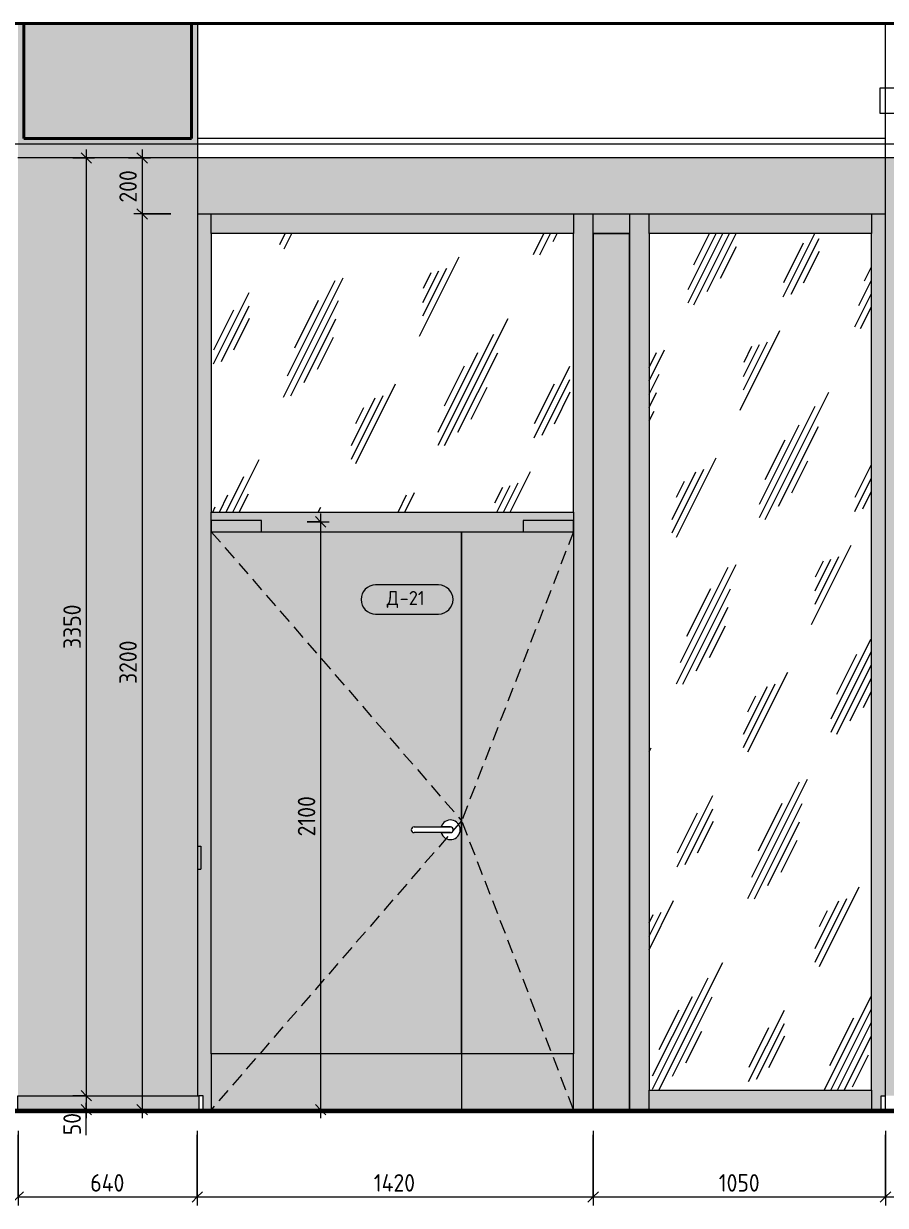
# Model space of a CAD drawing. Header units: millimetres. Extents: x 855 to 60035, y -2615 to 8200.
# Drawn here: x 25767 to 28847, y -342 to 3880 of the extents above; entities that cross this region are included whole.
import ezdxf

# ---------------------------------------------------------------- set-up
doc = ezdxf.new("R2010")
doc.units = ezdxf.units.MM
doc.linetypes.add('ADSK_Штрих_ш2 п1', pattern=[75, 50, -25])
for name, color, linetype, lineweight in [('A-ANNO-DIMS', 7, 'Continuous', 9), ('A-ANNO-DIMS-25', 7, 'Continuous', 9), ('A-CLNG', 7, 'Continuous', 9), ('A-CLNG-IDEN', 7, 'Continuous', 9), ('A-DETL', 7, 'Continuous', 9), ('A-DETL-2', 7, 'ADSK_Штрих_ш2 п1', 9), ('A-DOOR', 7, 'Continuous', 9), ('A-DOOR-IDEN', 7, 'Continuous', 9), ('A-GENM', 7, 'Continuous', 9), ('A-GLAZ-CURT', 7, 'Continuous', 9), ('A-GLAZ-CWMG', 7, 'Continuous', 9), ('A-WALL-PATT', 7, 'Continuous', 9), ('I-WALL', 7, 'Continuous', 9), ('Электрические приборы', 7, 'Continuous', 9)]:
    doc.layers.add(name, color=color, linetype=linetype, lineweight=lineweight)
for name, color, linetype, lineweight, true_color in [('A-DETL-GENF-2', 7, 'Continuous', 9, 0xffffff), ('A-FLOR-1', 7, 'Continuous', 9, 0x787878), ('A-FLOR-FNSH-1', 7, 'Continuous', 30, 0x3c3c3c), ('A-FLOR-FNSH-2', 7, 'Continuous', 40, 0x3c3c3c), ('A-FLOR-MCUT-1', 7, 'Continuous', 9, 0x646464)]:
    doc.layers.add(name, color=color, linetype=linetype, lineweight=lineweight, true_color=true_color)
doc.styles.add('GOST Common_5', font='GOST_Common.ttf', dxfattribs={"height": 50})
doc.styles.add('ISOCPEUR_2', font='isocpeur.ttf', dxfattribs={"width": 0.9, "height": 62.5})
doc.dimstyles.new('ISO-2_5_0_9К_БОЛЬШОЙ_1', dxfattribs={"dimscale": 304.8, "dimtxt": 62.248823, "dimasz": 0.123031, "dimexe": 0.098425, "dimexo": 0.246063, "dimgap": 0, "dimtad": 1, "dimdec": 0, "dimrnd": 10, "dimzin": 0, "dimdsep": 46, "dimtxsty": 'ISOCPEUR_2', "dimblk1": 'OBLIQUE', "dimblk2": 'OBLIQUE', "dimsah": 1, "dimcen": 0.09, "dimdle": 0.098425, "dimazin": 0, "dimtfac": 1, "dimtdec": 4, "dimtix": 1, "dimtmove": 0, "dimatfit": 3, "dimfxl": 1, "dimtvp": 1, "dimtolj": 1, "dimtzin": 0, "dimarcsym": 2})
doc.dimstyles.new('ISO-2_5_0_9К_БОЛЬШОЙ_2', dxfattribs={"dimscale": 304.8, "dimtxt": 62.248823, "dimasz": 0.123031, "dimexe": 0.098425, "dimexo": 0.246063, "dimgap": 0, "dimtad": 1, "dimdec": 0, "dimrnd": 10, "dimzin": 0, "dimdsep": 46, "dimtxsty": 'ISOCPEUR_2', "dimblk1": 'OBLIQUE', "dimblk2": 'OBLIQUE', "dimsah": 1, "dimcen": 0.09, "dimdle": 0.098425, "dimazin": 0, "dimtfac": 1, "dimtdec": 4, "dimtix": 1, "dimtmove": 1, "dimatfit": 3, "dimfxl": 1, "dimtvp": 1, "dimtolj": 1, "dimtzin": 0, "dimarcsym": 2})
pattern_1 = [(63.435, (24537.8, 31.75), (-255.58, 766.75), [317.5, -190.5, 317.5, -190.5, -403.9]), (63.435, (24537.8, 31.75), (-255.58, 766.75), [-1016, 127, -276.9]), (63.435, (24521.9, 47.6), (-255.58, 766.75), [254, -317.5, 190.5, -190.5, -467.4]), (63.435, (24521.9, 47.6), (-255.58, 766.75), [-952.5, 222.25, -245.15]), (63.435, (24521.9, 95.25), (-255.58, 766.75), [190.5, -381, 127, -190.5, -530.9]), (63.435, (24521.9, 95.25), (-255.58, 766.75), [-889, 285.75, -245.15]), (63.435, (24569.54, 47.6), (-255.58, 766.75), [190.5, -381, 158.75, -6404.65]), (63.435, (24617.17, 95.25), (-255.58, 766.75), [95.25, -476.25, 63.5, -6499.9]), (63.435, (24537.8, 174.6), (-255.58, 766.75), [63.5, -476.25, 63.5, -254, -562.65]), (63.435, (24537.8, 174.6), (-255.58, 766.75), [-857.25, 158.75, -403.9]), (63.435, (24823.54, 127), (-255.58, 766.75), [317.5, -476.25, 381, -251.5]), (63.435, (24823.54, 79.4), (-255.58, 766.75), [444.5, -317.5, 476.25, -188]), (63.435, (24855.3, 95.25), (-255.58, 766.75), [508, -254, 381, -276.9]), (63.435, (24902.9, 142.9), (-255.58, 766.75), [317.5, -444.5, 254, -403.9]), (63.435, (24855.3, 238.1), (-255.58, 766.75), [158.75, -635, 190.5, -435.65]), (63.435, (24950.54, 190.5), (-255.58, 766.75), [127, -635, 127, -530.9])]

# ---------------------------------------------------------------- blocks, each defined once
blk = doc.blocks.new('Прямоугольный импост - 50 x 70 мм-31700031-Развертка 1_09-1')
at = {"layer": 'A-GLAZ-CWMG'}
blk.add_hatch(color=256, dxfattribs=at).paths.add_polyline_path([(24974.9, 0), (24974.9, 50), (24989, 50), (24989, 2100), (24940, 2100), (24940, 0)])
blk.add_line((24940, 70), (24940, 0), dxfattribs=at)
blk = doc.blocks.new('Дверь_Витражная_остекление_ - ДВН_ДАО_Главный вход_1200 в свету-31742133-Развертка 1_09-1')
at = {"layer": 'A-DOOR'}
h = blk.add_hatch(color=256, dxfattribs=at)
h.paths.add_polyline_path([(22884.7, 200), (23475, 200), (23475, 2065), (22580, 2065), (22580, 200)])
h.paths.add_polyline_path([(23435.5, 965), (23426.5, 966), (23418.1, 969.3), (23410.8, 974.7), (23405.1, 981.7), (23401.5, 990), (23304, 990.1), (23301.9, 990.5), (23299.8, 991.5), (23297.5, 993.5), (23296.2, 995.5), (23295.3, 997.4), (23295.1, 1000.7), (23295.3, 1002.6), (23296.7, 1005.4), (23298.1, 1007.2), (23300.5, 1008.9), (23302.4, 1009.7), (23306.7, 1010), (23401.5, 1010), (23405.1, 1018.3), (23410.8, 1025.3), (23418.1, 1030.7), (23426.5, 1034), (23435.5, 1035), (23444.5, 1033.7), (23452.8, 1030.1), (23459.9, 1024.6), (23465.4, 1017.3), (23468.8, 1009), (23470, 1000), (23468.8, 991), (23465.4, 982.7), (23459.9, 975.4), (23452.8, 969.9), (23444.5, 966.3), (23437.6, 965.3)])
blk.add_hatch(color=256, dxfattribs=at).paths.add_polyline_path([(23875, 200), (23875, 2065), (23475, 2065), (23475, 200), (23700.4, 200)])
for p, q in [((22580, 2105), (22580, 2065)), ((22760, 2105), (22580, 2105)), ((22760, 2065), (22760, 2105)), ((23695, 2105), (23695, 2065)), ((23875, 2105), (23695, 2105)), ((23875, 2065), (23875, 2105)), ((22580, 2065), (22760, 2065)), ((23475, 200), (23475, 2065)), ((23475, 2065), (23475, 200)), ((23695, 2065), (23875, 2065)), ((23305, 1010), (23435, 1010)), ((23435, 990), (23305, 990)), ((23435, 1010), (23401.5, 1010)), ((23401.5, 990), (23435, 990))]:
    blk.add_line(p, q, dxfattribs=at)
for centre, radius, start, end in [((23435, 1000), 35, 0, 163.3985), ((23305, 1000), 10, 90, 270), ((23435, 1000), 35, 196.6015, 0), ((23435, 1000), 10, 270, 90), ((23435, 1000), 10, 270, 90)]:
    blk.add_arc(centre, radius, start, end, dxfattribs=at)
blk = doc.blocks.new('Прямоугольный импост - 50 x 70 мм-31720913-Развертка 1_09-1')
at = {"layer": 'A-GLAZ-CWMG'}
blk.add_hatch(color=256, dxfattribs=at).paths.add_polyline_path([(24940, 3130), (24940, 3200), (24145, 3200), (24145, 3130)])
for p, q in [((24145, 3130), (24145, 3200)), ((24940, 3200), (24940, 3130))]:
    blk.add_line(p, q, dxfattribs=at)
blk = doc.blocks.new('Плинтус - Плинтус темный _ст_школа_-32859029-Развертка 1_09-1')
at = {"layer": 'A-GENM'}
blk.add_hatch(color=256, dxfattribs=at).paths.add_polyline_path([(21890, 0), (22536.2, 0), (22536.2, 50), (21889, 50), (21889, 0)])
for p, q in [((21889, 50), (22536.2, 50)), ((21889, 0), (21889, 50)), ((22536.2, 50), (22536.2, 0))]:
    blk.add_line(p, q, dxfattribs=at)
blk = doc.blocks.new('Системная панель - Стемалит - 40мм-31720939-Развертка 1_09-1')
at = {"layer": 'A-GLAZ-CURT'}
blk.add_hatch(color=256, dxfattribs=at).paths.add_polyline_path([(23972.2, 0), (24075, 0), (24075, 3130), (23945, 3130), (23945, 0)])
for p, q in [((24075, 3130), (23945, 3130)), ((23945, 3130), (23945, 2100)), ((24075, 2100), (24075, 3130)), ((23945, 2100), (23945, 0)), ((24075, 0), (24075, 2100))]:
    blk.add_line(p, q, dxfattribs=at)
blk = doc.blocks.new('Прямоугольный импост - 50 x 70 мм-31701710-Развертка 1_09-1')
at = {"layer": 'A-GLAZ-CWMG'}
blk.add_hatch(color=256, dxfattribs=at).paths.add_polyline_path([(22580, 3130), (23875, 3130), (23875, 3200), (22580, 3200)])
for p, q in [((22580, 3130), (22580, 3200)), ((23875, 3200), (23875, 3130))]:
    blk.add_line(p, q, dxfattribs=at)
blk = doc.blocks.new('Прямоугольный импост - 50 x 70 мм-31687886-Развертка 1_09-1')
at = {"layer": 'A-GLAZ-CWMG'}
blk.add_hatch(color=256, dxfattribs=at).paths.add_polyline_path([(23875, 0), (23945, 0), (23945, 2100), (23875, 2100), (23875, 200)])
for p, q in [((23875, 2100), (23875, 200)), ((23945, 0), (23945, 2100))]:
    blk.add_line(p, q, dxfattribs=at)
blk = doc.blocks.new('Switch1 - Svitch х2-27451159-Развертка 1_09-1')
at = {"layer": 'Электрические приборы'}
blk.add_hatch(color=256, dxfattribs=at).paths.add_polyline_path([(22531, 859), (22543, 859), (22543, 941), (22531, 941)])
for p, q in [((22531, 941), (22543, 941)), ((22543, 941), (22543, 859)), ((22531, 859), (22543, 859))]:
    blk.add_line(p, q, dxfattribs=at)
blk = doc.blocks.new('Системная панель - Стекло - 40мм-31720940-Развертка 1_09-1')
at = {"layer": 'A-GLAZ-CURT'}
h = blk.add_hatch(dxfattribs=at)
h.set_pattern_fill('FP_13', color=256, style=0, pattern_type=2)
h.set_pattern_definition(pattern_1)
h.paths.add_polyline_path([(22580, 2135), (23875, 2135), (23875, 3130), (22580, 3130)])
for p, q in [((23875, 3130), (22580, 3130)), ((22580, 3130), (22580, 2135)), ((23875, 2135), (23875, 3130)), ((22580, 2135), (23875, 2135))]:
    blk.add_line(p, q, dxfattribs=at)
blk = doc.blocks.new('Прямоугольный импост - 50 x 70 мм-31701779-Развертка 1_09-1')
at = {"layer": 'A-GLAZ-CWMG'}
blk.add_hatch(color=256, dxfattribs=at).paths.add_polyline_path([(22551.2, 0), (22580, 0), (22580, 2100), (22531, 2100), (22531, 941), (22543, 941), (22543, 859), (22531, 859), (22531, 50), (22551.2, 50)])
blk.add_line((22580, 200), (22580, 2100), dxfattribs=at)
blk = doc.blocks.new('Прямоугольный импост - 50 x 70 мм-31693698-Развертка 1_09-1')
at = {"layer": 'A-GLAZ-CWMG'}
blk.add_hatch(color=256, dxfattribs=at).paths.add_polyline_path([(23875, 2065), (23875, 2135), (22580, 2135), (22580, 2065), (23475, 2065)])
for p, q in [((22580, 2065), (22580, 2135)), ((23875, 2135), (23875, 2065)), ((22580, 2065), (23875, 2065))]:
    blk.add_line(p, q, dxfattribs=at)
blk = doc.blocks.new('Прямоугольный импост - 50 x 70 мм-31720941-Развертка 1_09-1')
at = {"layer": 'A-GLAZ-CWMG'}
blk.add_hatch(color=256, dxfattribs=at).paths.add_polyline_path([(24989, 2100), (24989, 3200), (24940, 3200), (24940, 2100)])
blk.add_line((24940, 3200), (24940, 3130), dxfattribs=at)
blk = doc.blocks.new('Прямоугольный импост - 50 x 70 мм-31720942-Развертка 1_09-1')
at = {"layer": 'A-GLAZ-CWMG'}
blk.add_hatch(color=256, dxfattribs=at).paths.add_polyline_path([(22580, 2100), (22580, 3200), (22531, 3200), (22531, 2100)])
for p, q in [((22580, 3130), (22580, 3200)), ((22580, 2100), (22580, 2135))]:
    blk.add_line(p, q, dxfattribs=at)
blk = doc.blocks.new('Прямоугольный импост - 50 x 70 мм-31720937-Развертка 1_09-1')
at = {"layer": 'A-GLAZ-CWMG'}
blk.add_hatch(color=256, dxfattribs=at).paths.add_polyline_path([(23945, 2100), (23945, 3200), (23875, 3200), (23875, 2100)])
for p, q in [((23875, 3200), (23875, 3130)), ((23945, 2100), (23945, 3200)), ((23875, 2135), (23875, 2100))]:
    blk.add_line(p, q, dxfattribs=at)
blk = doc.blocks.new('Системная панель - Стекло - 40мм-31720953-Развертка 1_09-1')
at = {"layer": 'A-GLAZ-CURT'}
h = blk.add_hatch(dxfattribs=at)
h.set_pattern_fill('FP_13', color=256, style=0, pattern_type=2)
h.set_pattern_definition(pattern_1)
h.paths.add_polyline_path([(24145, 70), (24940, 70), (24940, 3130), (24145, 3130), (24145, 1932.4)])
for p, q in [((24940, 3130), (24145, 3130)), ((24145, 3130), (24145, 2100)), ((24940, 2100), (24940, 3130)), ((24145, 2100), (24145, 70)), ((24940, 70), (24940, 2100)), ((24145, 70), (24940, 70))]:
    blk.add_line(p, q, dxfattribs=at)
blk = doc.blocks.new('Прямоугольный импост - 50 x 70 мм-31701712-Развертка 1_09-1')
at = {"layer": 'A-GLAZ-CWMG'}
blk.add_hatch(color=256, dxfattribs=at).paths.add_polyline_path([(24075, 3130), (24075, 3200), (23945, 3200), (23945, 3130)])
for p, q in [((23945, 3130), (23945, 3200)), ((24075, 3200), (24075, 3130)), ((23945, 3130), (24075, 3130))]:
    blk.add_line(p, q, dxfattribs=at)
blk = doc.blocks.new('Прямоугольный импост - 50 x 70 мм-31702100-Развертка 1_09-1')
at = {"layer": 'A-GLAZ-CWMG'}
blk.add_hatch(color=256, dxfattribs=at).paths.add_polyline_path([(24145, 0), (24145, 2100), (24075, 2100), (24075, 0)])
for p, q in [((24075, 2100), (24075, 0)), ((24145, 0), (24145, 70))]:
    blk.add_line(p, q, dxfattribs=at)
blk = doc.blocks.new('Прямоугольный импост - 50 x 70 мм-31720938-Развертка 1_09-1')
at = {"layer": 'A-GLAZ-CWMG'}
blk.add_hatch(color=256, dxfattribs=at).paths.add_polyline_path([(24145, 2100), (24145, 3200), (24075, 3200), (24075, 2100)])
for p, q in [((24075, 3200), (24075, 2100)), ((24145, 3130), (24145, 3200))]:
    blk.add_line(p, q, dxfattribs=at)
blk = doc.blocks.new('Прямоугольный импост - 50 x 70 мм-31720914-Развертка 1_09-1')
at = {"layer": 'A-GLAZ-CWMG'}
blk.add_hatch(color=256, dxfattribs=at).paths.add_polyline_path([(24940, 0), (24940, 70), (24145, 70), (24145, 0)])
for p, q in [((24145, 0), (24145, 70)), ((24940, 70), (24940, 0))]:
    blk.add_line(p, q, dxfattribs=at)
blk = doc.blocks.new('Плинтус - Плинтус темный _ст_школа_-32859025-Развертка 1_09-1')
at = {"layer": 'A-GENM'}
for p, q in [((24974.9, 50), (24988.9, 50)), ((24974.9, 0), (24974.9, 50))]:
    blk.add_line(p, q, dxfattribs=at)
blk = doc.blocks.new('Плинтус - Плинтус темный _ст_школа_-32859030-Развертка 1_09-1')
at = {"layer": 'A-GENM'}
for p, q in [((22551.2, 50), (22536.2, 50)), ((22551.2, 0), (22551.2, 50))]:
    blk.add_line(p, q, dxfattribs=at)
blk = doc.blocks.new('DIMBLOCK6-Развертка 1_09-1')
at = {"layer": 'A-ANNO-DIMS-25'}
for p, q in [((25747.8, -75), (25747.8, -341.8)), ((26387.8, -75), (26387.8, -341.8)), ((25747.8, -311.8), (25747.8, -90)), ((26387.8, -311.8), (26387.8, -90)), ((25747.8, -311.8), (26387.8, -311.8))]:
    blk.add_line(p, q, dxfattribs=at)
at = {"layer": 'A-ANNO-DIMS-25', "lineweight": 20}
for p, q in [((25747.8, -311.8), (25766.6, -293.1)), ((26387.8, -311.8), (26406.6, -293.1)), ((25747.8, -311.8), (25729.1, -330.6)), ((26387.8, -311.8), (26369.1, -330.6))]:
    blk.add_line(p, q, dxfattribs=at)
at = {"layer": 'A-ANNO-DIMS-25', "color": 0, "insert": (26005.6, -230.2), "char_height": 62.5, "width": 149.397, "attachment_point": 1, "line_spacing_factor": 1.149209, "style": 'ISOCPEUR_2'}
blk.add_mtext('640', dxfattribs=at)
blk = doc.blocks.new('_Oblique')
at = {"color": 0, "linetype": 'ByBlock', "lineweight": -2}
blk.add_line((-0.5, -0.5), (0.5, 0.5), dxfattribs=at)
blk = doc.blocks.new('DIMBLOCK7-Развертка 1_09-1')
at = {"layer": 'A-ANNO-DIMS-25'}
for p, q in [((26387.8, -75), (26387.8, -341.8)), ((27802.8, -75), (27802.8, -341.8)), ((26387.8, -311.8), (26387.8, -90)), ((27802.8, -311.8), (27802.8, -90)), ((26387.8, -311.8), (27802.8, -311.8))]:
    blk.add_line(p, q, dxfattribs=at)
at = {"layer": 'A-ANNO-DIMS-25', "lineweight": 20}
for p, q in [((26387.8, -311.8), (26406.6, -293.1)), ((27802.8, -311.8), (27821.6, -293.1)), ((26387.8, -311.8), (26369.1, -330.6)), ((27802.8, -311.8), (27784.1, -330.6))]:
    blk.add_line(p, q, dxfattribs=at)
at = {"layer": 'A-ANNO-DIMS-25', "color": 0, "insert": (27018.7, -230.2), "char_height": 62.5, "width": 183.873, "attachment_point": 1, "line_spacing_factor": 1.149209, "style": 'ISOCPEUR_2'}
blk.add_mtext('1420', dxfattribs=at)
blk = doc.blocks.new('DIMBLOCK8-Развертка 1_09-1')
at = {"layer": 'A-ANNO-DIMS-25'}
for p, q in [((27802.8, -75), (27802.8, -341.8)), ((28847.8, -75), (28847.8, -341.8)), ((27802.8, -311.8), (27802.8, -90)), ((28847.8, -311.8), (28847.8, -90)), ((27802.8, -311.8), (28847.8, -311.8))]:
    blk.add_line(p, q, dxfattribs=at)
at = {"layer": 'A-ANNO-DIMS-25', "lineweight": 20}
for p, q in [((27802.8, -311.8), (27821.6, -293.1)), ((28847.8, -311.8), (28866.6, -293.1)), ((27802.8, -311.8), (27784.1, -330.6)), ((28847.8, -311.8), (28829.1, -330.6))]:
    blk.add_line(p, q, dxfattribs=at)
at = {"layer": 'A-ANNO-DIMS-25', "color": 0, "insert": (28251.7, -230.2), "char_height": 62.5, "width": 176.691, "attachment_point": 1, "line_spacing_factor": 1.149209, "style": 'ISOCPEUR_2'}
blk.add_mtext('1050', dxfattribs=at)
blk = doc.blocks.new('DIMBLOCK9-Развертка 1_09-1')
at = {"layer": 'A-ANNO-DIMS-25'}
for p, q in [((28847.8, -75), (28847.8, -341.8)), ((30037.8, -75), (30037.8, -341.8)), ((28847.8, -311.8), (28847.8, -90)), ((30037.8, -311.8), (30037.8, -90)), ((28847.8, -311.8), (30037.8, -311.8))]:
    blk.add_line(p, q, dxfattribs=at)
at = {"layer": 'A-ANNO-DIMS-25', "lineweight": 20}
for p, q in [((28847.8, -311.8), (28866.6, -293.1)), ((30037.8, -311.8), (30056.6, -293.1)), ((28847.8, -311.8), (28829.1, -330.6)), ((30037.8, -311.8), (30019.1, -330.6))]:
    blk.add_line(p, q, dxfattribs=at)
at = {"layer": 'A-ANNO-DIMS-25', "color": 0, "insert": (29374.6, -230.2), "char_height": 62.5, "width": 163.762, "attachment_point": 1, "line_spacing_factor": 1.149209, "style": 'ISOCPEUR_2'}
blk.add_mtext('1190', dxfattribs=at)
blk = doc.blocks.new('М_потолков - Марка_ Имя типа-25382930-Развертка 1_09-1')
at = {"layer": 'A-CLNG-IDEN'}
for p, q in [((25150.5, 3649.9), (24969.2, 3649.9)), ((24969.2, 3649.9), (24969.2, 3560.4)), ((25150.5, 3560.4), (25150.5, 3649.9)), ((24969.2, 3560.4), (25150.5, 3560.4))]:
    blk.add_line(p, q, dxfattribs=at)
blk = doc.blocks.new('DIMBLOCK12-Развертка 1_09-1')
at = {"layer": 'A-ANNO-DIMS-25'}
for p, q in [((26191, 3430), (26191, 3200)), ((26142.5, 3400), (26221, 3400)), ((26191, 3400), (26142.5, 3400)), ((26292.8, 3200), (26161, 3200)), ((26191, 3200), (26292.8, 3200))]:
    blk.add_line(p, q, dxfattribs=at)
at = {"layer": 'A-ANNO-DIMS-25', "lineweight": 20}
for p, q in [((26191, 3400), (26172.3, 3418.8)), ((26191, 3400), (26209.8, 3381.2)), ((26191, 3200), (26172.3, 3218.8)), ((26191, 3200), (26209.8, 3181.2))]:
    blk.add_line(p, q, dxfattribs=at)
at = {"layer": 'A-ANNO-DIMS-25', "color": 0, "insert": (26109.3, 3240.7), "char_height": 62.5, "width": 142.215, "attachment_point": 1, "rotation": 90, "line_spacing_factor": 1.149209, "style": 'ISOCPEUR_2'}
blk.add_mtext('200', dxfattribs=at)
blk = doc.blocks.new('DIMBLOCK13-Развертка 1_09-1')
at = {"layer": 'A-ANNO-DIMS-25', "lineweight": 20}
for p, q in [((26191, 3200), (26172.3, 3218.8)), ((26191, 3200), (26209.8, 3181.2)), ((26191, 0), (26172.3, 18.8)), ((26191, 0), (26209.8, -18.8))]:
    blk.add_line(p, q, dxfattribs=at)
at = {"layer": 'A-ANNO-DIMS-25'}
for p, q in [((26292.8, 3200), (26161, 3200)), ((26191, 3200), (26191, -30)), ((26191, 3200), (26292.8, 3200)), ((26142.5, 0), (26221, 0)), ((26191, 0), (26142.5, 0))]:
    blk.add_line(p, q, dxfattribs=at)
at = {"layer": 'A-ANNO-DIMS-25', "color": 0, "insert": (26109.3, 1521), "char_height": 62.5, "width": 189.619, "attachment_point": 1, "rotation": 90, "line_spacing_factor": 1.149209, "style": 'ISOCPEUR_2'}
blk.add_mtext('3200', dxfattribs=at)
blk = doc.blocks.new('DIMBLOCK14-Развертка 1_09-1')
at = {"layer": 'A-ANNO-DIMS-25'}
for p, q in [((25991, 3430), (25991, 50)), ((25942.5, 3400), (26021, 3400)), ((25991, 3400), (25942.5, 3400)), ((25942.5, 50), (26021, 50)), ((25991, 50), (25942.5, 50))]:
    blk.add_line(p, q, dxfattribs=at)
at = {"layer": 'A-ANNO-DIMS-25', "lineweight": 20}
for p, q in [((25991, 3400), (25972.3, 3418.8)), ((25991, 3400), (26009.8, 3381.2)), ((25991, 50), (25972.3, 68.7)), ((25991, 50), (26009.8, 31.2))]:
    blk.add_line(p, q, dxfattribs=at)
at = {"layer": 'A-ANNO-DIMS-25', "color": 0, "insert": (25909.3, 1646), "char_height": 62.5, "width": 189.619, "attachment_point": 1, "rotation": 90, "line_spacing_factor": 1.149209, "style": 'ISOCPEUR_2'}
blk.add_mtext('3350', dxfattribs=at)
blk = doc.blocks.new('DIMBLOCK15-Развертка 1_09-1')
at = {"layer": 'A-ANNO-DIMS-25'}
for p, q in [((25942.5, 50), (26021, 50)), ((25991, 50), (25942.5, 50)), ((25991, 50), (25991, -30)), ((25942.5, 0), (26021, 0)), ((25991, 0), (25942.5, 0)), ((25991, 12.7), (25991, 25)), ((25991, -91.3), (25991, 12.7))]:
    blk.add_line(p, q, dxfattribs=at)
at = {"layer": 'A-ANNO-DIMS-25', "lineweight": 20}
for p, q in [((25991, 50), (25972.3, 68.7)), ((25991, 50), (26009.8, 31.2)), ((25991, 0), (25972.3, 18.8)), ((25991, 0), (26009.8, -18.8))]:
    blk.add_line(p, q, dxfattribs=at)
at = {"layer": 'A-ANNO-DIMS-25', "color": 0, "insert": (25909.3, -91.3), "char_height": 62.5, "width": 94.81, "attachment_point": 1, "rotation": 90, "line_spacing_factor": 1.149209, "style": 'ISOCPEUR_2'}
blk.add_mtext('50', dxfattribs=at)
blk = doc.blocks.new('DIMBLOCK23-Развертка 1_09-1')
at = {"layer": 'A-ANNO-DIMS-25', "lineweight": 20}
for p, q in [((26828.8, 2100), (26810, 2118.8)), ((26828.8, 2100), (26847.5, 2081.2)), ((26828.8, 0), (26810, 18.8)), ((26828.8, 0), (26847.5, -18.8))]:
    blk.add_line(p, q, dxfattribs=at)
at = {"layer": 'A-ANNO-DIMS-25'}
for p, q in [((26828.8, 2130), (26828.8, -30)), ((26780.3, 2100), (26858.8, 2100)), ((26828.8, 2100), (26780.3, 2100)), ((26780.3, 0), (26858.8, 0)), ((26828.8, 0), (26780.3, 0))]:
    blk.add_line(p, q, dxfattribs=at)
at = {"layer": 'A-ANNO-DIMS-25', "color": 0, "insert": (26747.1, 976.4), "char_height": 62.5, "width": 176.691, "attachment_point": 1, "rotation": 90, "line_spacing_factor": 1.149209, "style": 'ISOCPEUR_2'}
blk.add_mtext('2100', dxfattribs=at)
blk = doc.blocks.new('М_двери - Типоразмер_рамка-25223575-Развертка 1_09-1')
at = {"layer": 'A-DOOR-IDEN'}
for p, q in [((23392.3, 1874.6), (23167.5, 1874.6)), ((23167.5, 1770.6), (23392.3, 1770.6))]:
    blk.add_line(p, q, dxfattribs=at)
for centre, start, end in [((23167.5, 1822.6), 90, 270), ((23392.3, 1822.6), 270, 90)]:
    blk.add_arc(centre, 52, start, end, dxfattribs=at)

msp = doc.modelspace()

# ---------------------------------------------------------------- hatches: boundary and pattern name
at = {"layer": 'A-DETL-GENF-2'}
for points in [[(26437.8, 0), (27332.8, 0), (27332.8, 200), (26437.8, 200)], [(27558.2, 0), (27732.8, 0), (27732.8, 200), (27332.8, 200), (27332.8, 0)]]:
    msp.add_hatch(color=256, dxfattribs=at).paths.add_polyline_path(points)
at = {"layer": 'A-FLOR-1'}
h = msp.add_hatch(dxfattribs=at)
h.set_pattern_fill('FP_10', color=256, style=0, pattern_type=2)
h.set_pattern_definition([(45, (28332.114, 0), (-14.25598, 14.25598), []), (45, (28346.37, 0), (-14.25598, 14.25598), [25.202, -5.04, 0.8382, -4.202])])
h.paths.add_polyline_path([(30017.8, 3470), (30017.8, 3880), (29417.8, 3880), (29417.8, 3470), (30005.2, 3470)])
h.paths.add_polyline_path([(33247.6, 3470), (33267.6, 3470), (33267.6, 3880), (33067.6, 3880), (33067.6, 3470), (33246.6, 3470)])
h.paths.add_polyline_path([(26367.8, 3470), (26367.8, 3880), (25767.8, 3880), (25767.8, 3470)])
h = msp.add_hatch(color=256, dxfattribs=at)
h.paths.add_polyline_path([(31364.6, -15.3), (31662.8, -15.3), (31662.7, -10.1), (24567.4, -10.1), (24567.4, -15.3), (31092.7, -15.3)])
h.paths.add_polyline_path([(33247.6, -15.3), (33267.9, -15.3), (33267.9, -10.1), (31757.3, -10.1), (31738, -15.3), (33067.6, -15.3)])
at = {"layer": 'A-WALL-PATT'}
for points in [[(25747.8, 50), (26387.8, 50), (26387.8, 3880), (26367.8, 3880), (26367.8, 3470), (25767.8, 3470), (25767.8, 3880), (25746.8, 3880), (25746.8, 50)], [(26388.8, 50), (26388.8, 3880), (26387.8, 3880), (26387.8, 50)], [(26388.8, 3200), (28846.8, 3200), (28846.8, 3400), (26388.8, 3400), (26388.8, 3229.3)], [(28847.7, 0), (28847.8, 50), (30037.8, 50), (30037.8, 3400), (28846.8, 3400), (28846.8, 0)]]:
    msp.add_hatch(color=256, dxfattribs=at).paths.add_polyline_path(points)

# ---------------------------------------------------------------- linework, layer by layer
at = {"layer": 'A-CLNG'}
msp.add_line((33246.6, 3400), (25746.8, 3400), dxfattribs=at)
at = {"layer": 'A-DETL'}
for p, q in [((24588.8, 3450), (33248.8, 3450)), ((27332.8, 200), (26437.8, 200)), ((26437.8, 200), (26437.8, 0)), ((27732.8, 200), (27332.8, 200)), ((27332.8, 200), (27332.8, 0)), ((27732.8, 0), (27732.8, 200)), ((26437.8, 0), (27332.8, 0)), ((27332.8, 0), (27732.8, 0))]:
    msp.add_line(p, q, dxfattribs=at)
at = {"layer": 'A-DETL-2'}
for p, q in [((26437.8, 2065), (27332.8, 1032.5)), ((27732.8, 2065), (27332.8, 1032.5)), ((27332.8, 1032.5), (26437.8, 0)), ((27732.8, 0), (27332.8, 1032.5))]:
    msp.add_line(p, q, dxfattribs=at)
at = {"layer": 'A-FLOR-FNSH-1'}
for p, q in [((26437.8, 0), (24588.8, 0)), ((31662.8, 0), (27732.8, 0)), ((31662.8, -0.1), (24567.4, -0.1)), ((24587.8, -5), (31662.8, -5))]:
    msp.add_line(p, q, dxfattribs=at)
at = {"layer": 'A-FLOR-FNSH-2'}
for p, q in [((33267.9, 3880), (24567.4, 3880)), ((25767.8, 3880), (25767.8, 3470)), ((26367.8, 3470), (26367.8, 3880)), ((25767.8, 3470), (26367.8, 3470))]:
    msp.add_line(p, q, dxfattribs=at)
at = {"layer": 'A-FLOR-MCUT-1'}
msp.add_line((31662.8, -10.1), (24567.4, -10.1), dxfattribs=at)
at = {"layer": 'I-WALL'}
for p, q in [((26388.8, 3880), (26388.8, 50)), ((28846.8, 3880), (28846.8, 0)), ((28846.8, 3470), (26388.8, 3470)), ((26388.8, 3200), (28846.8, 3200))]:
    msp.add_line(p, q, dxfattribs=at)

# ---------------------------------------------------------------- block references
at = {"layer": 'A-CLNG-IDEN'}
msp.add_blockref('М_потолков - Марка_ Имя типа-25382930-Развертка 1_09-1', (3857.8, 0), dxfattribs=at)
at = {"layer": 'A-DOOR'}
msp.add_blockref('Дверь_Витражная_остекление_ - ДВН_ДАО_Главный вход_1200 в свету-31742133-Развертка 1_09-1', (3857.8, 0), dxfattribs=at)
at = {"layer": 'A-DOOR-IDEN'}
msp.add_blockref('М_двери - Типоразмер_рамка-25223575-Развертка 1_09-1', (3857.8, 0), dxfattribs=at)
at = {"layer": 'A-GENM'}
for name in ['Плинтус - Плинтус темный _ст_школа_-32859029-Развертка 1_09-1', 'Плинтус - Плинтус темный _ст_школа_-32859030-Развертка 1_09-1', 'Плинтус - Плинтус темный _ст_школа_-32859025-Развертка 1_09-1']:
    msp.add_blockref(name, (3857.8, 0), dxfattribs=at)
at = {"layer": 'A-GLAZ-CURT'}
for name in ['Системная панель - Стекло - 40мм-31720940-Развертка 1_09-1', 'Системная панель - Стемалит - 40мм-31720939-Развертка 1_09-1', 'Системная панель - Стекло - 40мм-31720953-Развертка 1_09-1']:
    msp.add_blockref(name, (3857.8, 0), dxfattribs=at)
at = {"layer": 'A-GLAZ-CWMG'}
for name in ['Прямоугольный импост - 50 x 70 мм-31720942-Развертка 1_09-1', 'Прямоугольный импост - 50 x 70 мм-31701710-Развертка 1_09-1', 'Прямоугольный импост - 50 x 70 мм-31720937-Развертка 1_09-1', 'Прямоугольный импост - 50 x 70 мм-31701712-Развертка 1_09-1', 'Прямоугольный импост - 50 x 70 мм-31720938-Развертка 1_09-1', 'Прямоугольный импост - 50 x 70 мм-31720913-Развертка 1_09-1', 'Прямоугольный импост - 50 x 70 мм-31720941-Развертка 1_09-1', 'Прямоугольный импост - 50 x 70 мм-31693698-Развертка 1_09-1', 'Прямоугольный импост - 50 x 70 мм-31701779-Развертка 1_09-1', 'Прямоугольный импост - 50 x 70 мм-31687886-Развертка 1_09-1', 'Прямоугольный импост - 50 x 70 мм-31702100-Развертка 1_09-1', 'Прямоугольный импост - 50 x 70 мм-31700031-Развертка 1_09-1', 'Прямоугольный импост - 50 x 70 мм-31720914-Развертка 1_09-1']:
    msp.add_blockref(name, (3857.8, 0), dxfattribs=at)
at = {"layer": 'Электрические приборы'}
msp.add_blockref('Switch1 - Svitch х2-27451159-Развертка 1_09-1', (3857.8, 0), dxfattribs=at)

# ---------------------------------------------------------------- texts
at = {"layer": 'A-DOOR-IDEN', "char_height": 50, "attachment_point": 1, "style": 'GOST Common_5'}
for s, insert, width in [('\\fGOST Common|b0|i0|c204|p34|;Д', (27065.1, 1852.9), 56.118), ('-21', (27111.4, 1852.9), 118.249)]:
    msp.add_mtext(s, dxfattribs=dict(at, insert=insert, width=width))

# ---------------------------------------------------------------- dimensions: what is measured, and where the dimension line sits
at = {"layer": 'A-ANNO-DIMS'}
for base, p1, p2, override, picture, middle in [((25991, 50), (26017.5, 3400), (26017.5, 50), {"dimpost": '<>', "dimfxl": 3350}, 'DIMBLOCK14-Развертка 1_09-1', (25959.8, 1725)), ((26191, 3200), (26217.5, 3400), (26367.8, 3200), {"dimpost": '<>', "dimfxl": 250.182736}, 'DIMBLOCK12-Развертка 1_09-1', (26159.8, 3300)), ((26191, 0), (26367.8, 3200), (26217.5, 0), {"dimpost": '<>', "dimfxl": 3203.527962}, 'DIMBLOCK13-Развертка 1_09-1', (26159.8, 1600)), ((26828.8, 0), (26855.3, 2100), (26855.3, 0), {"dimpost": '<>', "dimfxl": 2100}, 'DIMBLOCK23-Развертка 1_09-1', (26797.5, 1050))]:
    dim = msp.add_linear_dim(base=base, p1=p1, p2=p2, angle=90, dimstyle='ISO-2_5_0_9К_БОЛЬШОЙ_1', override=override, dxfattribs=at)
    dim.commit()
    dim.dimension.update_dxf_attribs({"geometry": picture, "text_midpoint": middle})
dim = msp.add_linear_dim(base=(25991, 0), p1=(26017.5, 50), p2=(26017.5, 0), angle=90, dimstyle='ISO-2_5_0_9К_БОЛЬШОЙ_2', override={"dimpost": '<>', "dimfxl": 50}, dxfattribs=at)
dim.commit()
dim.dimension.update_dxf_attribs({"geometry": 'DIMBLOCK15-Развертка 1_09-1', "text_midpoint": (25951, -43.9), "dimtype": 160, "text_rotation": 90})
for base, p1, p2, override, picture, middle in [((26387.8, -311.8), (25747.8, 0), (26387.8, 0), {"dimpost": '<>', "dimfxl": 640}, 'DIMBLOCK6-Развертка 1_09-1', (26067.8, -280.6)), ((27802.8, -311.8), (26387.8, 0), (27802.8, 0), {"dimpost": '<>', "dimfxl": 1415}, 'DIMBLOCK7-Развертка 1_09-1', (27095.3, -280.6)), ((28847.8, -311.8), (27802.8, 0), (28847.8, 0), {"dimpost": '<>', "dimfxl": 1045}, 'DIMBLOCK8-Развертка 1_09-1', (28325.3, -280.6)), ((30037.8, -311.8), (28847.8, 0), (30037.8, 0), {"dimpost": '<>', "dimfxl": 1190.000009}, 'DIMBLOCK9-Развертка 1_09-1', (29442.8, -280.6))]:
    dim = msp.add_linear_dim(base=base, p1=p1, p2=p2, dimstyle='ISO-2_5_0_9К_БОЛЬШОЙ_1', override=override, dxfattribs=at)
    dim.commit()
    dim.dimension.update_dxf_attribs({"geometry": picture, "text_midpoint": middle})

doc.saveas('drawing.dxf')
